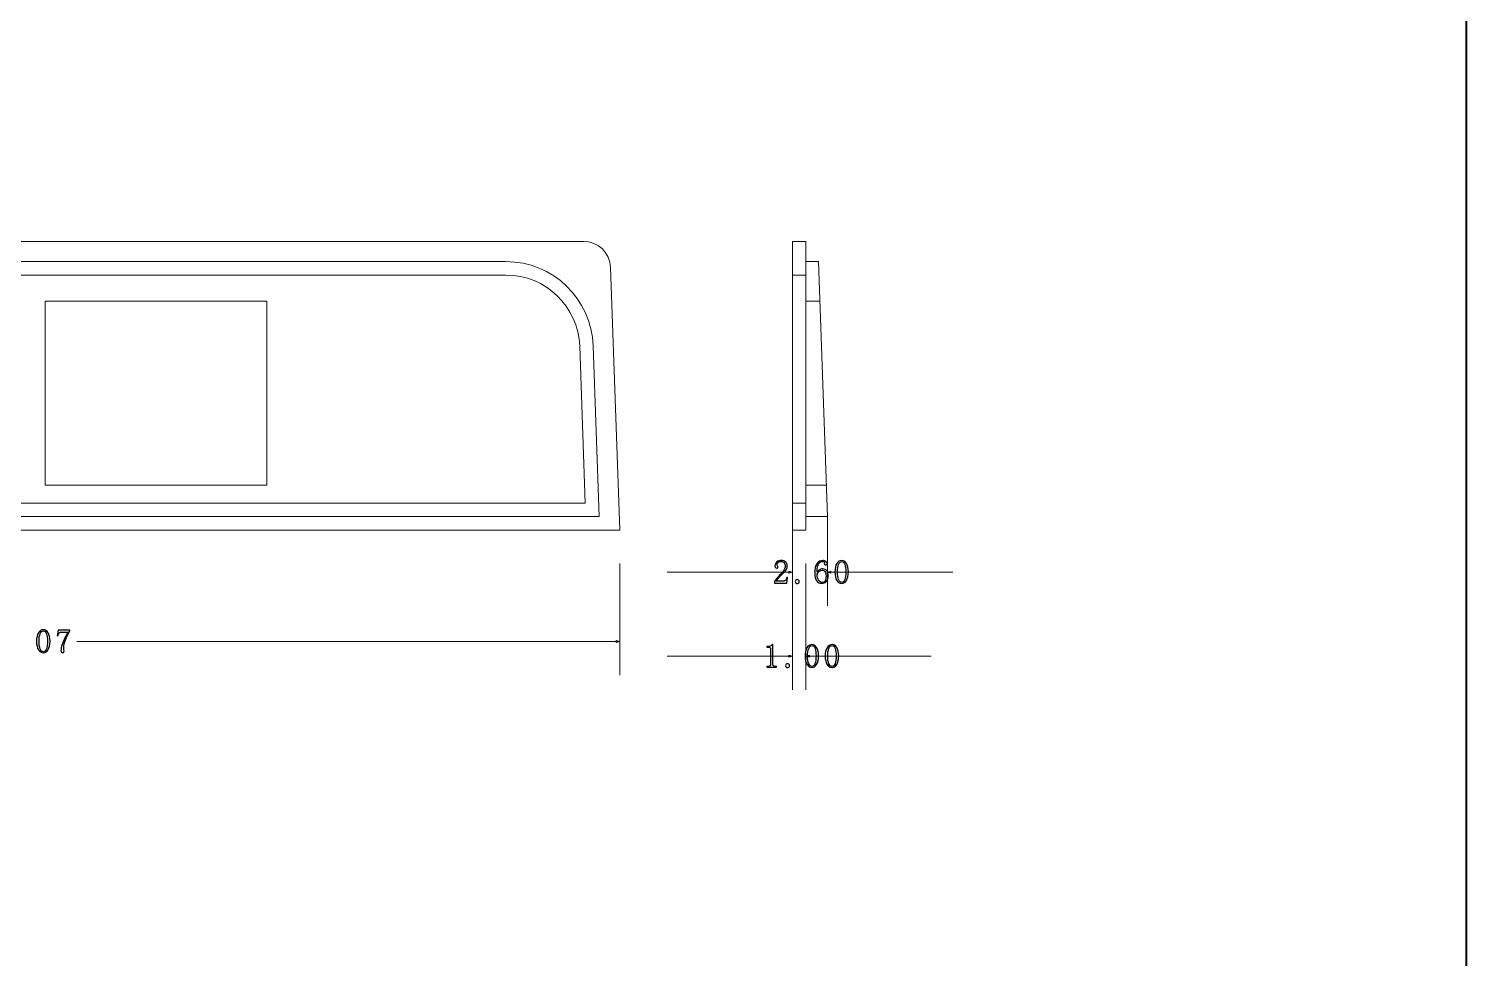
# Model space of a CAD drawing. Header units: millimetres. Extents: x -642 to 642, y -227 to 305.
# Drawn here: x 524.5 to 631.6, y -143.9 to -74.7 of the extents above; entities that cross this region are included whole.
import ezdxf
from ezdxf.lldxf.tags import DXFTag

# ---------------------------------------------------------------- set-up
doc = ezdxf.new("R2010")
doc.units = ezdxf.units.MM
doc.header["$MEASUREMENT"] = 0
doc.layers.add('layer 1', color=7, linetype='Continuous')
tags = doc.linetypes.add('New Line10', pattern=[0.2, 0.1, -0.1]).pattern_tags.tags
tags[6:7] = [DXFTag(74, 4), DXFTag(75, 0), DXFTag(340, '0'), DXFTag(46, 1.0), DXFTag(50, 0.0), DXFTag(44, 0.0), DXFTag(45, 0.0)]
tags[4:5] = [DXFTag(74, 4), DXFTag(75, 0), DXFTag(340, '0'), DXFTag(46, 1.0), DXFTag(50, 0.0), DXFTag(44, 0.0), DXFTag(45, 0.0)]
tags = doc.linetypes.add('New Line2', pattern=[0.2, 0.1, -0.1]).pattern_tags.tags
tags[6:7] = [DXFTag(74, 4), DXFTag(75, 0), DXFTag(340, '0'), DXFTag(46, 1.0), DXFTag(50, 0.0), DXFTag(44, 0.0), DXFTag(45, 0.0)]
tags[4:5] = [DXFTag(74, 4), DXFTag(75, 0), DXFTag(340, '0'), DXFTag(46, 1.0), DXFTag(50, 0.0), DXFTag(44, 0.0), DXFTag(45, 0.0)]
tags = doc.linetypes.add('New Line3', pattern=[0.2, 0.1, -0.1]).pattern_tags.tags
tags[6:7] = [DXFTag(74, 4), DXFTag(75, 0), DXFTag(340, '0'), DXFTag(46, 1.0), DXFTag(50, 0.0), DXFTag(44, 0.0), DXFTag(45, 0.0)]
tags[4:5] = [DXFTag(74, 4), DXFTag(75, 0), DXFTag(340, '0'), DXFTag(46, 1.0), DXFTag(50, 0.0), DXFTag(44, 0.0), DXFTag(45, 0.0)]
tags = doc.linetypes.add('New Line4', pattern=[0.2, 0.1, -0.1]).pattern_tags.tags
tags[6:7] = [DXFTag(74, 4), DXFTag(75, 0), DXFTag(340, '0'), DXFTag(46, 1.0), DXFTag(50, 0.0), DXFTag(44, 0.0), DXFTag(45, 0.0)]
tags[4:5] = [DXFTag(74, 4), DXFTag(75, 0), DXFTag(340, '0'), DXFTag(46, 1.0), DXFTag(50, 0.0), DXFTag(44, 0.0), DXFTag(45, 0.0)]
tags = doc.linetypes.add('New Line5', pattern=[0.2, 0.1, -0.1]).pattern_tags.tags
tags[6:7] = [DXFTag(74, 4), DXFTag(75, 0), DXFTag(340, '0'), DXFTag(46, 1.0), DXFTag(50, 0.0), DXFTag(44, 0.0), DXFTag(45, 0.0)]
tags[4:5] = [DXFTag(74, 4), DXFTag(75, 0), DXFTag(340, '0'), DXFTag(46, 1.0), DXFTag(50, 0.0), DXFTag(44, 0.0), DXFTag(45, 0.0)]
tags = doc.linetypes.add('New Line6', pattern=[0.2, 0.1, -0.1]).pattern_tags.tags
tags[6:7] = [DXFTag(74, 4), DXFTag(75, 0), DXFTag(340, '0'), DXFTag(46, 1.0), DXFTag(50, 0.0), DXFTag(44, 0.0), DXFTag(45, 0.0)]
tags[4:5] = [DXFTag(74, 4), DXFTag(75, 0), DXFTag(340, '0'), DXFTag(46, 1.0), DXFTag(50, 0.0), DXFTag(44, 0.0), DXFTag(45, 0.0)]
tags = doc.linetypes.add('New Line7', pattern=[0.2, 0.1, -0.1]).pattern_tags.tags
tags[6:7] = [DXFTag(74, 4), DXFTag(75, 0), DXFTag(340, '0'), DXFTag(46, 1.0), DXFTag(50, 0.0), DXFTag(44, 0.0), DXFTag(45, 0.0)]
tags[4:5] = [DXFTag(74, 4), DXFTag(75, 0), DXFTag(340, '0'), DXFTag(46, 1.0), DXFTag(50, 0.0), DXFTag(44, 0.0), DXFTag(45, 0.0)]
tags = doc.linetypes.add('New Line8', pattern=[0.2, 0.1, -0.1]).pattern_tags.tags
tags[6:7] = [DXFTag(74, 4), DXFTag(75, 0), DXFTag(340, '0'), DXFTag(46, 1.0), DXFTag(50, 0.0), DXFTag(44, 0.0), DXFTag(45, 0.0)]
tags[4:5] = [DXFTag(74, 4), DXFTag(75, 0), DXFTag(340, '0'), DXFTag(46, 1.0), DXFTag(50, 0.0), DXFTag(44, 0.0), DXFTag(45, 0.0)]

msp = doc.modelspace()

# ---------------------------------------------------------------- hatches: boundary and pattern name
at = {"layer": 'layer 1', "true_color": 0xff0000}
h = msp.add_hatch(color=1, dxfattribs=at)
edge = h.paths.add_edge_path()
edge.add_spline(control_points=[(581.1329, -115.0651), (581.1329, -115.0651), (581.3996, -115.1366), (581.3996, -115.1366), (581.3996, -115.1366), (581.1329, -115.208), (581.1329, -115.208), (581.1329, -115.208), (581.1329, -115.0651), (581.1329, -115.0651)], knot_values=[0, 0, 0, 0, 0.33333333, 0.33333333, 0.33333333, 0.66666667, 0.66666667, 0.66666667, 1, 1, 1, 1], degree=3, periodic=1)
h = msp.add_hatch(color=1, dxfattribs=at)
edge = h.paths.add_edge_path()
edge.add_spline(control_points=[(584.2662, -115.0651), (584.2662, -115.0651), (583.9996, -115.1366), (583.9996, -115.1366), (583.9996, -115.1366), (584.2662, -115.208), (584.2662, -115.208), (584.2662, -115.208), (584.2662, -115.0651), (584.2662, -115.0651)], knot_values=[0, 0, 0, 0, 0.33333333, 0.33333333, 0.33333333, 0.66666667, 0.66666667, 0.66666667, 1, 1, 1, 1], degree=3, periodic=1)
h = msp.add_hatch(color=1, dxfattribs=at)
edge = h.paths.add_edge_path()
edge.add_spline(control_points=[(568.2683, -120.2289), (568.2683, -120.2289), (568.535, -120.3004), (568.535, -120.3004), (568.535, -120.3004), (568.2683, -120.3718), (568.2683, -120.3718), (568.2683, -120.3718), (568.2683, -120.2289), (568.2683, -120.2289)], knot_values=[0, 0, 0, 0, 0.33333333, 0.33333333, 0.33333333, 0.66666667, 0.66666667, 0.66666667, 1, 1, 1, 1], degree=3, periodic=1)
h = msp.add_hatch(color=1, dxfattribs=at)
edge = h.paths.add_edge_path()
edge.add_spline(control_points=[(581.1329, -121.3231), (581.1329, -121.3231), (581.3996, -121.3946), (581.3996, -121.3946), (581.3996, -121.3946), (581.1329, -121.466), (581.1329, -121.466), (581.1329, -121.466), (581.1329, -121.3231), (581.1329, -121.3231)], knot_values=[0, 0, 0, 0, 0.33333333, 0.33333333, 0.33333333, 0.66666667, 0.66666667, 0.66666667, 1, 1, 1, 1], degree=3, periodic=1)
h = msp.add_hatch(color=1, dxfattribs=at)
edge = h.paths.add_edge_path()
edge.add_spline(control_points=[(582.6662, -121.3231), (582.6662, -121.3231), (582.3996, -121.3946), (582.3996, -121.3946), (582.3996, -121.3946), (582.6662, -121.466), (582.6662, -121.466), (582.6662, -121.466), (582.6662, -121.3231), (582.6662, -121.3231)], knot_values=[0, 0, 0, 0, 0.33333333, 0.33333333, 0.33333333, 0.66666667, 0.66666667, 0.66666667, 1, 1, 1, 1], degree=3, periodic=1)

# ---------------------------------------------------------------- linework, layer by layer
at = {"layer": 'layer 1', "lineweight": 40}
msp.add_open_spline([(631.5734, 63.8482), (631.5734, 63.8482), (441.5734, 63.8482), (441.5734, 63.8482), (441.5734, 63.8482), (441.5734, -213.1518), (441.5734, -213.1518), (441.5734, -213.1518), (631.5734, -213.1518), (631.5734, -213.1518), (631.5734, -213.1518), (631.5734, 63.8482), (631.5734, 63.8482)], degree=3, knots=[0, 0, 0, 0, 0.25, 0.25, 0.25, 0.5, 0.5, 0.5, 0.75, 0.75, 0.75, 1, 1, 1, 1], dxfattribs=at)
at = {"layer": 'layer 1', "lineweight": 9}
for points in [[(565.8528, -90.4985), (565.8528, -90.4985), (482.1473, -90.4985), (482.1473, -90.4985)], [(567.8516, -92.4287), (567.814, -91.352), (566.9302, -90.4985), (565.8528, -90.4985)], [(581.3996, -90.4985), (581.3996, -90.4985), (581.3996, -111.9985), (581.3996, -111.9985)], [(582.3996, -90.4985), (582.3996, -90.4985), (581.3996, -90.4985), (581.3996, -90.4985)], [(582.3996, -90.4985), (582.3996, -90.4985), (582.3996, -111.9985), (582.3996, -111.9985)], [(560.0596, -91.9985), (560.0596, -91.9985), (487.9405, -91.9985), (487.9405, -91.9985)], [(566.5556, -98.2717), (566.4334, -94.7722), (563.5611, -91.9985), (560.0596, -91.9985)], [(582.3996, -91.9985), (582.3996, -91.9985), (583.3361, -91.9985), (583.3361, -91.9985)], [(583.3361, -91.9985), (583.3361, -91.9985), (583.9996, -110.9985), (583.9996, -110.9985)], [(568.535, -111.9985), (568.535, -111.9985), (567.8516, -92.4287), (567.8516, -92.4287)], [(525.75, -94.9485), (525.75, -94.9485), (525.75, -108.6485), (525.75, -108.6485)], [(542.25, -94.9485), (542.25, -94.9485), (525.75, -94.9485), (525.75, -94.9485)], [(542.25, -108.6485), (542.25, -108.6485), (542.25, -94.9485), (542.25, -94.9485)], [(567, -110.9985), (567, -110.9985), (566.5556, -98.2717), (566.5556, -98.2717)], [(525.75, -108.6485), (525.75, -108.6485), (542.25, -108.6485), (542.25, -108.6485)], [(481, -110.9985), (481, -110.9985), (567, -110.9985), (567, -110.9985)], [(582.3996, -110.9985), (582.3996, -110.9985), (583.9996, -110.9985), (583.9996, -110.9985)], [(479.4651, -111.9985), (479.4651, -111.9985), (568.535, -111.9985), (568.535, -111.9985)], [(582.3996, -111.9985), (582.3996, -111.9985), (581.3996, -111.9985), (581.3996, -111.9985)]]:
    msp.add_open_spline(points, degree=3, dxfattribs=at)
at = {"layer": 'layer 1', "color": 8, "linetype": 'New Line3', "lineweight": 9}
msp.add_open_spline([(487.9405, -92.9985), (487.9405, -92.9985), (560.0596, -92.9985), (560.0596, -92.9985)], degree=3, dxfattribs=at)
at = {"layer": 'layer 1', "color": 8, "linetype": 'New Line10', "lineweight": 9}
msp.add_open_spline([(565.5562, -98.3066), (565.4528, -95.3455), (563.0224, -92.9985), (560.0596, -92.9985)], degree=3, dxfattribs=at)
at = {"layer": 'layer 1', "color": 8, "linetype": 'New Line8', "lineweight": 9}
msp.add_open_spline([(582.3996, -92.9985), (582.3996, -92.9985), (581.3996, -92.9985), (581.3996, -92.9985)], degree=3, dxfattribs=at)
at = {"layer": 'layer 1', "color": 8, "linetype": 'New Line7', "lineweight": 9}
msp.add_open_spline([(583.4391, -94.9485), (583.4391, -94.9485), (582.3996, -94.9485), (582.3996, -94.9485)], degree=3, dxfattribs=at)
at = {"layer": 'layer 1', "color": 8, "linetype": 'New Line4', "lineweight": 9}
msp.add_open_spline([(565.5562, -98.3066), (565.5562, -98.3066), (565.9645, -109.9985), (565.9645, -109.9985)], degree=3, dxfattribs=at)
at = {"layer": 'layer 1', "color": 8, "linetype": 'New Line6', "lineweight": 9}
msp.add_open_spline([(583.9175, -108.6485), (583.9175, -108.6485), (582.3996, -108.6485), (582.3996, -108.6485)], degree=3, dxfattribs=at)
at = {"layer": 'layer 1', "color": 8, "linetype": 'New Line2', "lineweight": 9}
msp.add_open_spline([(565.9645, -109.9985), (565.9645, -109.9985), (482.0356, -109.9985), (482.0356, -109.9985)], degree=3, dxfattribs=at)
at = {"layer": 'layer 1', "color": 8, "linetype": 'New Line5', "lineweight": 9}
msp.add_open_spline([(581.3996, -109.9985), (581.3996, -109.9985), (582.3996, -109.9985), (582.3996, -109.9985)], degree=3, dxfattribs=at)
at = {"layer": 'layer 1', "color": 1, "lineweight": 0}
for points in [[(583.9996, -110.9985), (583.9996, -110.9985), (583.9996, -117.6366), (583.9996, -117.6366)], [(581.3996, -111.9985), (581.3996, -111.9985), (581.3996, -117.6366), (581.3996, -117.6366)], [(568.535, -114.4985), (568.535, -114.4985), (568.535, -122.8004), (568.535, -122.8004)], [(581.3996, -114.4985), (581.3996, -114.4985), (581.3996, -123.8946), (581.3996, -123.8946)], [(582.3996, -114.4985), (582.3996, -114.4985), (582.3996, -123.8946), (582.3996, -123.8946)], [(581.3996, -115.1366), (581.3996, -115.1366), (572.0669, -115.1366), (572.0669, -115.1366)], [(593.3323, -115.1366), (593.3323, -115.1366), (583.9996, -115.1366), (583.9996, -115.1366)], [(568.535, -120.3004), (568.535, -120.3004), (528.1021, -120.3004), (528.1021, -120.3004)], [(581.3996, -121.3946), (581.3996, -121.3946), (572.0669, -121.3946), (572.0669, -121.3946)], [(591.7323, -121.3946), (591.7323, -121.3946), (582.3996, -121.3946), (582.3996, -121.3946)]]:
    msp.add_open_spline(points, degree=3, dxfattribs=at)
at = {"layer": 'layer 1', "color": 3}
for points, knots in [([(580.7719, -114.9707), (580.824, -114.8728), (580.8498, -114.7815), (580.8498, -114.6969), (580.8498, -114.5799), (580.824, -114.4903), (580.7719, -114.4286), (580.7198, -114.3665), (580.6415, -114.3357), (580.5373, -114.3357), (580.4594, -114.3357), (580.3928, -114.3569), (580.3373, -114.3994), (580.2819, -114.4415), (580.2544, -114.4953), (580.2544, -114.5603), (580.2544, -114.5994), (580.2657, -114.6319), (580.2886, -114.6582), (580.3111, -114.684), (580.3228, -114.7103), (580.3228, -114.7361), (580.3228, -114.7686), (580.3144, -114.7932), (580.2982, -114.8094), (580.2819, -114.8257), (580.2573, -114.8336), (580.2248, -114.8336), (580.1861, -114.8336), (580.1548, -114.8224), (580.1323, -114.7994), (580.1094, -114.7769), (580.0982, -114.7394), (580.0982, -114.6874), (580.0982, -114.5507), (580.1469, -114.4465), (580.2444, -114.3749), (580.3423, -114.3032), (580.4465, -114.2674), (580.5569, -114.2674), (580.7132, -114.2674), (580.8286, -114.3065), (580.9036, -114.3844), (580.9786, -114.4628), (581.0161, -114.5603), (581.0161, -114.6774), (581.0161, -114.7557), (580.9982, -114.8336), (580.9623, -114.9119), (580.9265, -114.9899), (580.8694, -115.0649), (580.7915, -115.1365), (580.6028, -115.319), (580.4578, -115.4669), (580.3569, -115.5807), (580.2557, -115.6949), (580.1957, -115.7711), (580.1761, -115.8103), (580.1761, -115.8103), (580.7523, -115.8103), (580.7523, -115.8103), (580.8111, -115.8103), (580.8598, -115.7878), (580.8986, -115.7419), (580.9378, -115.6965), (580.964, -115.6282), (580.9769, -115.5369), (580.9769, -115.5369), (581.0357, -115.5369), (581.0357, -115.5369), (581.0357, -115.5369), (580.9769, -115.9569), (580.9769, -115.9569), (580.9769, -115.9569), (580.0686, -115.9569), (580.0686, -115.9569), (580.0686, -115.9569), (580.0686, -115.8299), (580.0686, -115.8299), (580.1011, -115.7711), (580.1548, -115.6965), (580.2298, -115.6053), (580.3048, -115.514), (580.404, -115.4065), (580.5278, -115.2832), (580.6382, -115.1724), (580.7198, -115.0682), (580.7719, -114.9707)], [0, 0, 0, 0, 0.03448276, 0.03448276, 0.03448276, 0.06896552, 0.06896552, 0.06896552, 0.10344828, 0.10344828, 0.10344828, 0.13793103, 0.13793103, 0.13793103, 0.17241379, 0.17241379, 0.17241379, 0.20689655, 0.20689655, 0.20689655, 0.24137931, 0.24137931, 0.24137931, 0.27586207, 0.27586207, 0.27586207, 0.31034483, 0.31034483, 0.31034483, 0.34482759, 0.34482759, 0.34482759, 0.37931034, 0.37931034, 0.37931034, 0.4137931, 0.4137931, 0.4137931, 0.44827586, 0.44827586, 0.44827586, 0.48275862, 0.48275862, 0.48275862, 0.51724138, 0.51724138, 0.51724138, 0.55172414, 0.55172414, 0.55172414, 0.5862069, 0.5862069, 0.5862069, 0.62068966, 0.62068966, 0.62068966, 0.65517241, 0.65517241, 0.65517241, 0.68965517, 0.68965517, 0.68965517, 0.72413793, 0.72413793, 0.72413793, 0.75862069, 0.75862069, 0.75862069, 0.79310345, 0.79310345, 0.79310345, 0.82758621, 0.82758621, 0.82758621, 0.86206897, 0.86206897, 0.86206897, 0.89655172, 0.89655172, 0.89655172, 0.93103448, 0.93103448, 0.93103448, 0.96551724, 0.96551724, 0.96551724, 1, 1, 1, 1]), ([(583.4057, -114.9557), (583.474, -114.9136), (583.5473, -114.8924), (583.6253, -114.8924), (583.7815, -114.8924), (583.894, -114.9444), (583.9623, -115.0486), (584.0307, -115.1528), (584.0648, -115.2699), (584.0648, -115.4003), (584.0648, -115.5957), (584.0178, -115.7403), (583.9232, -115.8349), (583.8286, -115.929), (583.7198, -115.9765), (583.5961, -115.9765), (583.4203, -115.9765), (583.2869, -115.9099), (583.1957, -115.7761), (583.1044, -115.6428), (583.059, -115.449), (583.059, -115.1953), (583.059, -114.8957), (583.1144, -114.6661), (583.2248, -114.5065), (583.3357, -114.3474), (583.4853, -114.2674), (583.674, -114.2674), (583.7653, -114.2674), (583.8386, -114.2936), (583.894, -114.3457), (583.9494, -114.3978), (583.9769, -114.4432), (583.9769, -114.4824), (583.9769, -114.5211), (583.9686, -114.5507), (583.9523, -114.5703), (583.9361, -114.5899), (583.9086, -114.5994), (583.8694, -114.5994), (583.8369, -114.5994), (583.8123, -114.5911), (583.7961, -114.5749), (583.7798, -114.5586), (583.7719, -114.5344), (583.7719, -114.5019), (583.7719, -114.4886), (583.7736, -114.4757), (583.7765, -114.4628), (583.7798, -114.4499), (583.7815, -114.4365), (583.7815, -114.4236), (583.7815, -114.3978), (583.7719, -114.3765), (583.7523, -114.3603), (583.7328, -114.344), (583.6969, -114.3357), (583.6448, -114.3357), (583.534, -114.3357), (583.4398, -114.3861), (583.3615, -114.4869), (583.2836, -114.5882), (583.2444, -114.8078), (583.2444, -115.1461), (583.2836, -115.0615), (583.3373, -114.9982), (583.4057, -114.9557)], [0, 0, 0, 0, 0.04545455, 0.04545455, 0.04545455, 0.09090909, 0.09090909, 0.09090909, 0.13636364, 0.13636364, 0.13636364, 0.18181818, 0.18181818, 0.18181818, 0.22727273, 0.22727273, 0.22727273, 0.27272727, 0.27272727, 0.27272727, 0.31818182, 0.31818182, 0.31818182, 0.36363636, 0.36363636, 0.36363636, 0.40909091, 0.40909091, 0.40909091, 0.45454545, 0.45454545, 0.45454545, 0.5, 0.5, 0.5, 0.54545455, 0.54545455, 0.54545455, 0.59090909, 0.59090909, 0.59090909, 0.63636364, 0.63636364, 0.63636364, 0.68181818, 0.68181818, 0.68181818, 0.72727273, 0.72727273, 0.72727273, 0.77272727, 0.77272727, 0.77272727, 0.81818182, 0.81818182, 0.81818182, 0.86363636, 0.86363636, 0.86363636, 0.90909091, 0.90909091, 0.90909091, 0.95454545, 0.95454545, 0.95454545, 1, 1, 1, 1]), ([(585.4232, -115.7469), (585.3286, -115.8999), (585.2098, -115.9765), (585.0669, -115.9765), (584.9236, -115.9765), (584.8032, -115.9015), (584.7053, -115.7519), (584.6078, -115.6019), (584.559, -115.3903), (584.559, -115.1169), (584.559, -114.8632), (584.6061, -114.6582), (584.7007, -114.5019), (584.7948, -114.3457), (584.9169, -114.2674), (585.0669, -114.2674), (585.2098, -114.2674), (585.3286, -114.3424), (585.4232, -114.4919), (585.5178, -114.6419), (585.5648, -114.8503), (585.5648, -115.1169), (585.5648, -115.384), (585.5178, -115.594), (585.4232, -115.7469)], [0, 0, 0, 0, 0.125, 0.125, 0.125, 0.25, 0.25, 0.25, 0.375, 0.375, 0.375, 0.5, 0.5, 0.5, 0.625, 0.625, 0.625, 0.75, 0.75, 0.75, 0.875, 0.875, 0.875, 1, 1, 1, 1]), ([(585.3011, -114.5557), (585.249, -114.4157), (585.1711, -114.3457), (585.0669, -114.3457), (584.9757, -114.3457), (584.899, -114.4157), (584.8373, -114.5557), (584.7753, -114.6953), (584.7444, -114.8828), (584.7444, -115.1169), (584.7444, -115.3644), (584.7753, -115.5565), (584.8373, -115.6932), (584.899, -115.8299), (584.9757, -115.8982), (585.0669, -115.8982), (585.1644, -115.8982), (585.2411, -115.8299), (585.2961, -115.6932), (585.3515, -115.5565), (585.3794, -115.3644), (585.3794, -115.1169), (585.3794, -114.8828), (585.3532, -114.6953), (585.3011, -114.5557)], [0, 0, 0, 0, 0.125, 0.125, 0.125, 0.25, 0.25, 0.25, 0.375, 0.375, 0.375, 0.5, 0.5, 0.5, 0.625, 0.625, 0.625, 0.75, 0.75, 0.75, 0.875, 0.875, 0.875, 1, 1, 1, 1]), ([(583.4153, -115.0536), (583.3536, -115.0957), (583.2965, -115.1757), (583.2444, -115.2928), (583.2444, -115.4882), (583.2786, -115.6394), (583.3469, -115.7469), (583.4153, -115.8544), (583.4986, -115.9082), (583.5961, -115.9082), (583.6936, -115.9082), (583.7686, -115.8724), (583.8207, -115.8007), (583.8728, -115.729), (583.8986, -115.5957), (583.8986, -115.4003), (583.8986, -115.2699), (583.8711, -115.169), (583.8157, -115.0974), (583.7603, -115.0257), (583.6936, -114.9899), (583.6157, -114.9899), (583.544, -114.9899), (583.4773, -115.0111), (583.4153, -115.0536)], [0, 0, 0, 0, 0.125, 0.125, 0.125, 0.25, 0.25, 0.25, 0.375, 0.375, 0.375, 0.5, 0.5, 0.5, 0.625, 0.625, 0.625, 0.75, 0.75, 0.75, 0.875, 0.875, 0.875, 1, 1, 1, 1]), ([(581.8569, -115.9469), (581.8273, -115.9732), (581.7932, -115.9861), (581.7544, -115.9861), (581.7153, -115.9861), (581.6811, -115.9732), (581.6515, -115.9469), (581.6223, -115.9211), (581.6078, -115.8853), (581.6078, -115.8399), (581.6078, -115.794), (581.6223, -115.7582), (581.6515, -115.7324), (581.6811, -115.7061), (581.7153, -115.6932), (581.7544, -115.6932), (581.7932, -115.6932), (581.8273, -115.7078), (581.8569, -115.7369), (581.8861, -115.7665), (581.9007, -115.8007), (581.9007, -115.8399), (581.9007, -115.8853), (581.8861, -115.9211), (581.8569, -115.9469)], [0, 0, 0, 0, 0.125, 0.125, 0.125, 0.25, 0.25, 0.25, 0.375, 0.375, 0.375, 0.5, 0.5, 0.5, 0.625, 0.625, 0.625, 0.75, 0.75, 0.75, 0.875, 0.875, 0.875, 1, 1, 1, 1]), ([(525.9736, -120.9107), (525.879, -121.0637), (525.7602, -121.1403), (525.6173, -121.1403), (525.474, -121.1403), (525.3536, -121.0653), (525.2557, -120.9157), (525.1582, -120.7657), (525.1094, -120.5541), (525.1094, -120.2807), (525.1094, -120.027), (525.1565, -119.822), (525.2511, -119.6657), (525.3452, -119.5095), (525.4673, -119.4312), (525.6173, -119.4312), (525.7602, -119.4312), (525.879, -119.5062), (525.9736, -119.6557), (526.0682, -119.8057), (526.1152, -120.0141), (526.1152, -120.2807), (526.1152, -120.5478), (526.0682, -120.7578), (525.9736, -120.9107)], [0, 0, 0, 0, 0.125, 0.125, 0.125, 0.25, 0.25, 0.25, 0.375, 0.375, 0.375, 0.5, 0.5, 0.5, 0.625, 0.625, 0.625, 0.75, 0.75, 0.75, 0.875, 0.875, 0.875, 1, 1, 1, 1]), ([(525.8515, -119.7195), (525.7994, -119.5795), (525.7215, -119.5095), (525.6173, -119.5095), (525.5261, -119.5095), (525.4494, -119.5795), (525.3877, -119.7195), (525.3257, -119.8591), (525.2948, -120.0466), (525.2948, -120.2807), (525.2948, -120.5282), (525.3257, -120.7203), (525.3877, -120.857), (525.4494, -120.9937), (525.5261, -121.062), (525.6173, -121.062), (525.7148, -121.062), (525.7915, -120.9937), (525.8465, -120.857), (525.9019, -120.7203), (525.9298, -120.5282), (525.9298, -120.2807), (525.9298, -120.0466), (525.9036, -119.8591), (525.8515, -119.7195)], [0, 0, 0, 0, 0.125, 0.125, 0.125, 0.25, 0.25, 0.25, 0.375, 0.375, 0.375, 0.5, 0.5, 0.5, 0.625, 0.625, 0.625, 0.75, 0.75, 0.75, 0.875, 0.875, 0.875, 1, 1, 1, 1]), ([(527.5957, -119.4507), (527.5957, -119.4507), (527.5957, -119.5191), (527.5957, -119.5191), (527.459, -119.7403), (527.3498, -119.957), (527.2686, -120.1687), (527.1873, -120.3799), (527.1465, -120.5641), (527.1465, -120.7203), (527.1465, -120.7462), (527.1482, -120.7837), (527.1515, -120.8324), (527.1544, -120.8816), (527.1561, -120.9382), (527.1561, -121.0037), (527.1561, -121.0557), (527.1482, -121.0912), (527.1319, -121.1107), (527.1157, -121.1303), (527.0877, -121.1403), (527.049, -121.1403), (527.0161, -121.1403), (526.9886, -121.1287), (526.9657, -121.1062), (526.9432, -121.0832), (526.9315, -121.0424), (526.9315, -120.9841), (526.9315, -120.8603), (526.9594, -120.7074), (527.0144, -120.5249), (527.0698, -120.3428), (527.2182, -120.0332), (527.459, -119.5974), (527.459, -119.5974), (526.9707, -119.5974), (526.9707, -119.5974), (526.899, -119.5974), (526.8419, -119.6199), (526.7998, -119.6657), (526.7573, -119.7112), (526.7265, -119.7795), (526.7069, -119.8707), (526.7069, -119.8707), (526.6486, -119.8607), (526.6486, -119.8607), (526.6486, -119.8607), (526.7169, -119.4507), (526.7169, -119.4507), (526.7169, -119.4507), (527.5957, -119.4507), (527.5957, -119.4507)], [0, 0, 0, 0, 0.05882353, 0.05882353, 0.05882353, 0.11764706, 0.11764706, 0.11764706, 0.17647059, 0.17647059, 0.17647059, 0.23529412, 0.23529412, 0.23529412, 0.29411765, 0.29411765, 0.29411765, 0.35294118, 0.35294118, 0.35294118, 0.41176471, 0.41176471, 0.41176471, 0.47058824, 0.47058824, 0.47058824, 0.52941176, 0.52941176, 0.52941176, 0.58823529, 0.58823529, 0.58823529, 0.64705882, 0.64705882, 0.64705882, 0.70588235, 0.70588235, 0.70588235, 0.76470588, 0.76470588, 0.76470588, 0.82352941, 0.82352941, 0.82352941, 0.88235294, 0.88235294, 0.88235294, 0.94117647, 0.94117647, 0.94117647, 1, 1, 1, 1]), ([(579.8938, -120.5206), (579.8938, -120.5206), (579.9329, -120.5206), (579.9329, -120.5206), (579.9329, -120.5206), (579.9329, -122.0047), (579.9329, -122.0047), (579.9329, -122.0568), (579.9492, -122.096), (579.9817, -122.1218), (580.0142, -122.1481), (580.0596, -122.161), (580.1184, -122.161), (580.1184, -122.161), (580.2159, -122.161), (580.2159, -122.161), (580.2159, -122.161), (580.2159, -122.2197), (580.2159, -122.2197), (580.2159, -122.2197), (579.5029, -122.2197), (579.5029, -122.2197), (579.5029, -122.2197), (579.5029, -122.161), (579.5029, -122.161), (579.5029, -122.161), (579.5909, -122.161), (579.5909, -122.161), (579.6559, -122.161), (579.7034, -122.1481), (579.7325, -122.1218), (579.7617, -122.096), (579.7767, -122.0568), (579.7767, -122.0047), (579.7767, -122.0047), (579.7767, -120.8231), (579.7767, -120.8231), (579.7767, -120.7972), (579.7684, -120.776), (579.7521, -120.7597), (579.7359, -120.7435), (579.7113, -120.7352), (579.6788, -120.7352), (579.6788, -120.7352), (579.5029, -120.7352), (579.5029, -120.7352), (579.5029, -120.7352), (579.5029, -120.6768), (579.5029, -120.6768), (579.5029, -120.6768), (579.5909, -120.6768), (579.5909, -120.6768), (579.6692, -120.6768), (579.7325, -120.6635), (579.7813, -120.6377), (579.83, -120.6114), (579.8675, -120.5727), (579.8938, -120.5206)], [0, 0, 0, 0, 0.05263158, 0.05263158, 0.05263158, 0.10526316, 0.10526316, 0.10526316, 0.15789474, 0.15789474, 0.15789474, 0.21052632, 0.21052632, 0.21052632, 0.26315789, 0.26315789, 0.26315789, 0.31578947, 0.31578947, 0.31578947, 0.36842105, 0.36842105, 0.36842105, 0.42105263, 0.42105263, 0.42105263, 0.47368421, 0.47368421, 0.47368421, 0.52631579, 0.52631579, 0.52631579, 0.57894737, 0.57894737, 0.57894737, 0.63157895, 0.63157895, 0.63157895, 0.68421053, 0.68421053, 0.68421053, 0.73684211, 0.73684211, 0.73684211, 0.78947368, 0.78947368, 0.78947368, 0.84210526, 0.84210526, 0.84210526, 0.89473684, 0.89473684, 0.89473684, 0.94736842, 0.94736842, 0.94736842, 1, 1, 1, 1]), ([(583.2013, -122.0097), (583.1067, -122.1627), (582.9879, -122.2393), (582.845, -122.2393), (582.7017, -122.2393), (582.5813, -122.1643), (582.4834, -122.0147), (582.3859, -121.8647), (582.3371, -121.6531), (582.3371, -121.3797), (582.3371, -121.126), (582.3842, -120.921), (582.4788, -120.7647), (582.5729, -120.6085), (582.695, -120.5302), (582.845, -120.5302), (582.9879, -120.5302), (583.1067, -120.6052), (583.2013, -120.7547), (583.2959, -120.9047), (583.3429, -121.1131), (583.3429, -121.3797), (583.3429, -121.6468), (583.2959, -121.8568), (583.2013, -122.0097)], [0, 0, 0, 0, 0.125, 0.125, 0.125, 0.25, 0.25, 0.25, 0.375, 0.375, 0.375, 0.5, 0.5, 0.5, 0.625, 0.625, 0.625, 0.75, 0.75, 0.75, 0.875, 0.875, 0.875, 1, 1, 1, 1]), ([(583.0792, -120.8185), (583.0271, -120.6785), (582.9492, -120.6085), (582.845, -120.6085), (582.7538, -120.6085), (582.6771, -120.6785), (582.6154, -120.8185), (582.5534, -120.9581), (582.5225, -121.1456), (582.5225, -121.3797), (582.5225, -121.6272), (582.5534, -121.8193), (582.6154, -121.956), (582.6771, -122.0927), (582.7538, -122.161), (582.845, -122.161), (582.9425, -122.161), (583.0192, -122.0927), (583.0742, -121.956), (583.1296, -121.8193), (583.1575, -121.6272), (583.1575, -121.3797), (583.1575, -121.1456), (583.1313, -120.9581), (583.0792, -120.8185)], [0, 0, 0, 0, 0.125, 0.125, 0.125, 0.25, 0.25, 0.25, 0.375, 0.375, 0.375, 0.5, 0.5, 0.5, 0.625, 0.625, 0.625, 0.75, 0.75, 0.75, 0.875, 0.875, 0.875, 1, 1, 1, 1]), ([(584.7013, -122.0097), (584.6067, -122.1627), (584.4879, -122.2393), (584.345, -122.2393), (584.2017, -122.2393), (584.0813, -122.1643), (583.9834, -122.0147), (583.8859, -121.8647), (583.8371, -121.6531), (583.8371, -121.3797), (583.8371, -121.126), (583.8842, -120.921), (583.9788, -120.7647), (584.0729, -120.6085), (584.195, -120.5302), (584.345, -120.5302), (584.4879, -120.5302), (584.6067, -120.6052), (584.7013, -120.7547), (584.7959, -120.9047), (584.8429, -121.1131), (584.8429, -121.3797), (584.8429, -121.6468), (584.7959, -121.8568), (584.7013, -122.0097)], [0, 0, 0, 0, 0.125, 0.125, 0.125, 0.25, 0.25, 0.25, 0.375, 0.375, 0.375, 0.5, 0.5, 0.5, 0.625, 0.625, 0.625, 0.75, 0.75, 0.75, 0.875, 0.875, 0.875, 1, 1, 1, 1]), ([(584.5792, -120.8185), (584.5271, -120.6785), (584.4492, -120.6085), (584.345, -120.6085), (584.2538, -120.6085), (584.1771, -120.6785), (584.1154, -120.8185), (584.0534, -120.9581), (584.0225, -121.1456), (584.0225, -121.3797), (584.0225, -121.6272), (584.0534, -121.8193), (584.1154, -121.956), (584.1771, -122.0927), (584.2538, -122.161), (584.345, -122.161), (584.4425, -122.161), (584.5192, -122.0927), (584.5742, -121.956), (584.6296, -121.8193), (584.6575, -121.6272), (584.6575, -121.3797), (584.6575, -121.1456), (584.6313, -120.9581), (584.5792, -120.8185)], [0, 0, 0, 0, 0.125, 0.125, 0.125, 0.25, 0.25, 0.25, 0.375, 0.375, 0.375, 0.5, 0.5, 0.5, 0.625, 0.625, 0.625, 0.75, 0.75, 0.75, 0.875, 0.875, 0.875, 1, 1, 1, 1]), ([(581.135, -122.2097), (581.1054, -122.236), (581.0713, -122.2489), (581.0325, -122.2489), (580.9934, -122.2489), (580.9592, -122.236), (580.9296, -122.2097), (580.9004, -122.1839), (580.8859, -122.1481), (580.8859, -122.1027), (580.8859, -122.0568), (580.9004, -122.021), (580.9296, -121.9952), (580.9592, -121.9689), (580.9934, -121.956), (581.0325, -121.956), (581.0713, -121.956), (581.1054, -121.9706), (581.135, -121.9997), (581.1642, -122.0293), (581.1788, -122.0635), (581.1788, -122.1027), (581.1788, -122.1481), (581.1642, -122.1839), (581.135, -122.2097)], [0, 0, 0, 0, 0.125, 0.125, 0.125, 0.25, 0.25, 0.25, 0.375, 0.375, 0.375, 0.5, 0.5, 0.5, 0.625, 0.625, 0.625, 0.75, 0.75, 0.75, 0.875, 0.875, 0.875, 1, 1, 1, 1])]:
    msp.add_open_spline(points, degree=3, knots=knots, dxfattribs=at)
at = {"layer": 'layer 1', "color": 1, "lineweight": 0}
for points in [[(581.1329, -115.0651), (581.1329, -115.0651), (581.3996, -115.1366), (581.3996, -115.1366), (581.3996, -115.1366), (581.1329, -115.208), (581.1329, -115.208), (581.1329, -115.208), (581.1329, -115.0651), (581.1329, -115.0651)], [(584.2662, -115.0651), (584.2662, -115.0651), (583.9996, -115.1366), (583.9996, -115.1366), (583.9996, -115.1366), (584.2662, -115.208), (584.2662, -115.208), (584.2662, -115.208), (584.2662, -115.0651), (584.2662, -115.0651)], [(568.2683, -120.2289), (568.2683, -120.2289), (568.535, -120.3004), (568.535, -120.3004), (568.535, -120.3004), (568.2683, -120.3718), (568.2683, -120.3718), (568.2683, -120.3718), (568.2683, -120.2289), (568.2683, -120.2289)], [(581.1329, -121.3231), (581.1329, -121.3231), (581.3996, -121.3946), (581.3996, -121.3946), (581.3996, -121.3946), (581.1329, -121.466), (581.1329, -121.466), (581.1329, -121.466), (581.1329, -121.3231), (581.1329, -121.3231)], [(582.6662, -121.3231), (582.6662, -121.3231), (582.3996, -121.3946), (582.3996, -121.3946), (582.3996, -121.3946), (582.6662, -121.466), (582.6662, -121.466), (582.6662, -121.466), (582.6662, -121.3231), (582.6662, -121.3231)]]:
    msp.add_open_spline(points, degree=3, knots=[0, 0, 0, 0, 0.33333333, 0.33333333, 0.33333333, 0.66666667, 0.66666667, 0.66666667, 1, 1, 1, 1], dxfattribs=at)

doc.saveas('drawing.dxf')
